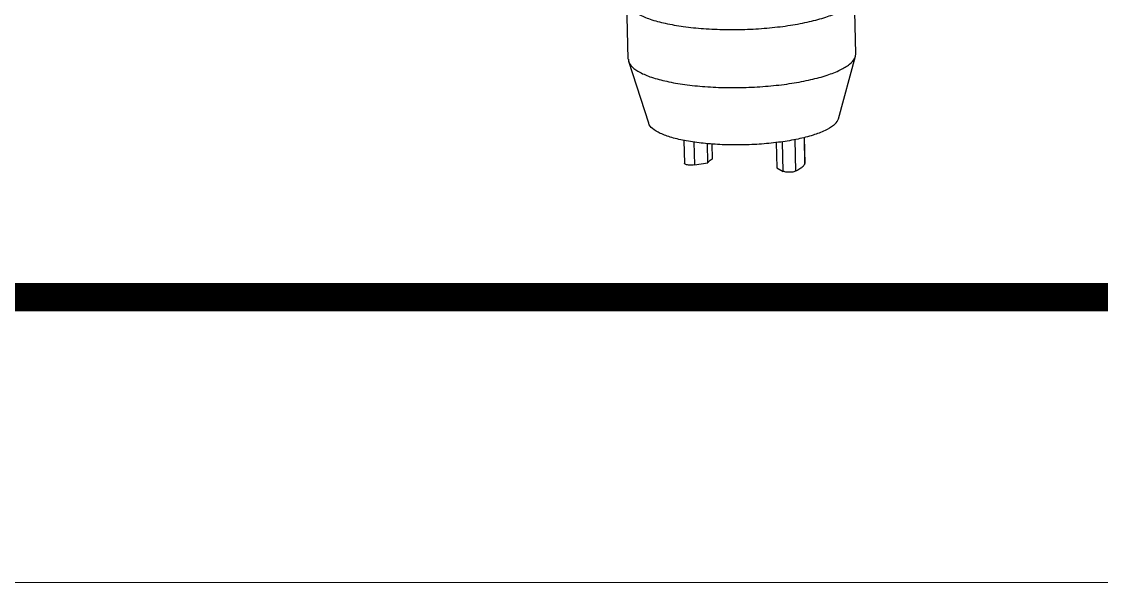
# Model space of a CAD drawing. Header units: millimetres. Extents: x 0 to 1787, y -410 to 0.
# Drawn here: x 1576.97 to 1600.5, y -410.24 to -398.01 of the extents above; entities that cross this region are included whole.
import ezdxf

# ---------------------------------------------------------------- set-up
doc = ezdxf.new("R2010")
doc.units = ezdxf.units.MM
doc.header["$MEASUREMENT"] = 0
doc.layers.get('0').update_dxf_attribs({"linetype": 'CONTINUOUS'})
doc.layers.add('02___PRT_ALL_AXES', color=7, linetype='CONTINUOUS')
doc.layers.add('from', color=7, linetype='CONTINUOUS', lineweight=13)

# ---------------------------------------------------------------- blocks, each defined once
blk = doc.blocks.new('*U24')
at = {"layer": '02___PRT_ALL_AXES', "color": 7, "linetype": 'Continuous'}
for p, q in [((1.579, 2.565), (1.55, 3.808)), ((-3.378, 2.448), (-3.408, 3.69)), ((-2.933, 1.049), (-3.369, 2.393)), ((1.201, 1.147), (1.572, 2.51)), ((1.572, 2.51), (1.579, 2.565)), ((0.452, 0.739), (0.465, 0.165)), ((0.452, 0.739), (0.466, 0.17)), ((-2.166, 0.675), (-2.154, 0.172)), ((-1.948, 0.64), (-1.936, 0.14)), ((-1.645, 0.185), (-1.655, 0.604)), ((-1.555, 0.597), (-1.547, 0.266)), ((-0.155, 0.629), (-0.142, 0.076)), ((0, 0), (-0.015, 0.647)), ((0.248, 0.693), (0.264, 0.002)), ((-1.936, 0.14), (-1.645, 0.185)), ((-0.142, 0.076), (0, 0)), ((0.466, 0.17), (0.465, 0.165))]:
    blk.add_line(p, q, dxfattribs=at)
for points, start_tangent, end_tangent in [([(-3.402, 3.668), (-3.327, 3.547), (-3.158, 3.426), (-2.903, 3.318), (-2.572, 3.228), (-2.179, 3.159), (-1.737, 3.113), (-1.264, 3.092), (-0.779, 3.098), (-0.299, 3.13), (0.157, 3.186), (0.57, 3.265), (0.927, 3.363), (1.211, 3.477), (1.414, 3.602)], (0.247351, -0.968926), (0.774806, 0.632199)), ([(-3.377, 2.448), (-3.374, 2.411), (-3.369, 2.393)], (0.002232, -0.999998), (0.300073, -0.953916)), ([(-3.369, 2.393), (-3.297, 2.281), (-3.128, 2.161), (-2.873, 2.053), (-2.542, 1.963), (-2.149, 1.893), (-1.707, 1.848), (-1.234, 1.827), (-0.749, 1.833), (-0.269, 1.865), (0.187, 1.921), (0.6, 2), (0.957, 2.098), (1.241, 2.212), (1.444, 2.337)], (0.300073, -0.953916), (0.774806, 0.632199)), ([(1.444, 2.337), (1.557, 2.469), (1.571, 2.51)], (0.774806, 0.632199), (0.246903, 0.96904)), ([(1.094, 1.002), (0.91, 0.891), (0.649, 0.79), (0.322, 0.705), (-0.057, 0.64), (-0.472, 0.596), (-0.904, 0.576), (-1.334, 0.581), (-1.744, 0.611), (-2.116, 0.664), (-2.433, 0.738), (-2.681, 0.829), (-2.851, 0.935), (-2.933, 1.049)], (-0.774806, -0.632199), (-0.278233, 0.960514)), ([(1.094, 1.002), (1.191, 1.119), (1.2, 1.147)], (0.774806, 0.632199), (0.234413, 0.972137)), ([(-1.547, 0.266), (-1.591, 0.24), (-1.624, 0.213), (-1.645, 0.185)], (-0.894439, -0.44719), (-0.463656, -0.886015)), ([(-1.936, 0.14), (-1.987, 0.135), (-2.04, 0.135), (-2.089, 0.14), (-2.127, 0.149), (-2.149, 0.162), (-2.154, 0.172)], (-0.988155, -0.153456), (-0.102958, 0.994686)), ([(0.264, 0.002), (0.228, -0.01), (0.181, -0.018), (0.128, -0.02), (0.076, -0.018), (0.031, -0.011), (0, 0)], (-0.911807, -0.410619), (-0.880157, 0.474683)), ([(0.465, 0.165), (0.429, 0.109), (0.362, 0.054), (0.264, 0.002)], (-0.327645, -0.944801), (-0.911807, -0.410619))]:
    blk.add_spline(points, degree=3, dxfattribs=dict(at, start_tangent=start_tangent, end_tangent=end_tangent))

msp = doc.modelspace()

# ---------------------------------------------------------------- linework, layer by layer
at = {"layer": 'from'}
msp.add_lwpolyline([(1425.928, -410.242), (1786.772, -410.242), (1786.772, -159.488), (1425.928, -159.488)], close=True, dxfattribs=at)
at = {"layer": 'from', "const_width": 0.622}
msp.add_lwpolyline([(1432.147, -404.023), (1432.147, -165.707), (1780.553, -165.707), (1780.553, -404.023), (1432.147, -404.023)], dxfattribs=at)

# ---------------------------------------------------------------- block references
msp.add_blockref('*U24', (1593.57, -401.279))

doc.saveas('drawing.dxf')
